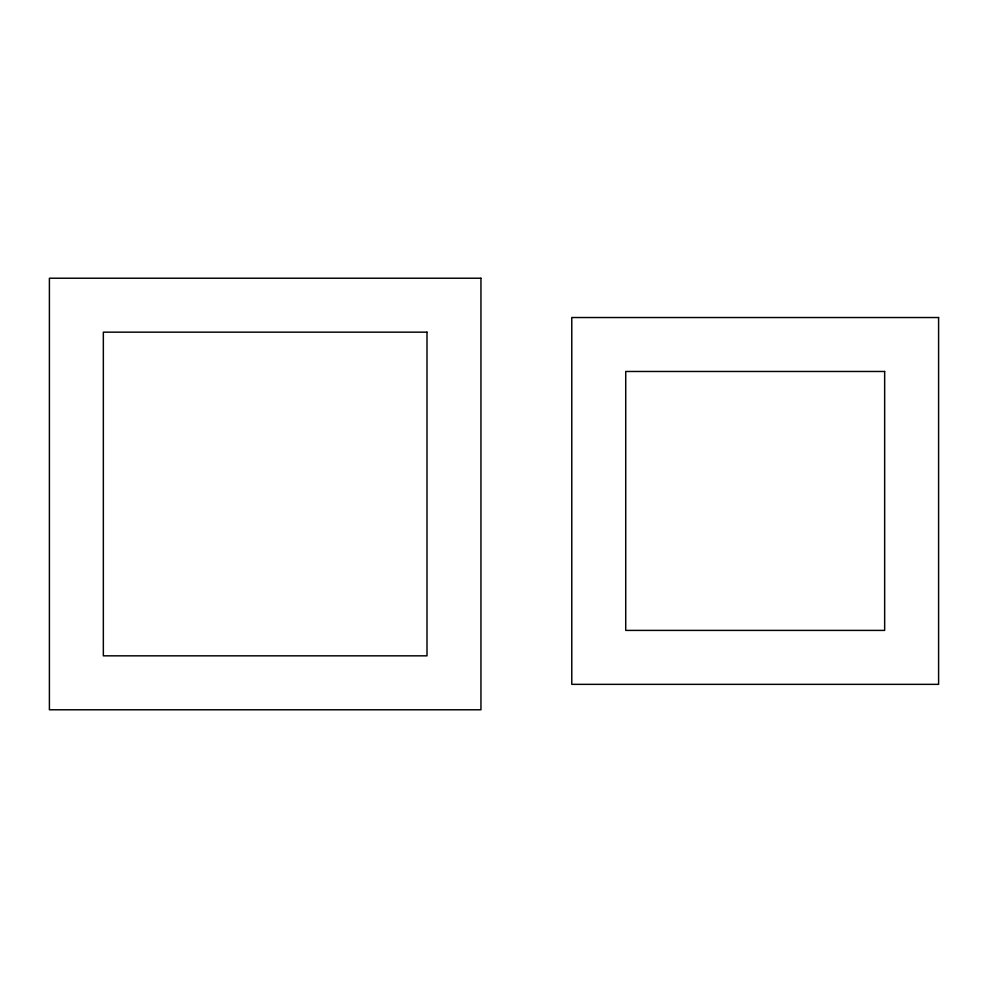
<?xml version="1.0" encoding="UTF-8"?>
<svg xmlns="http://www.w3.org/2000/svg" width="988" height="988" viewBox="0 0 988 988"><rect width="100%" height="100%" fill="white"/><g stroke="black" fill="none" stroke-linecap="round" stroke-linejoin="round"><path stroke-width="1.48" d="M480.946 278.221L49.4 278.221L49.4 709.779L480.946 709.779L480.946 278.221M938.6 317.531L571.78 317.531L571.78 684.351L938.6 684.351L938.6 317.531M427.001 332.166L103.345 332.166L103.345 655.834L427.001 655.834L427.001 332.166M884.655 371.476L625.725 371.476L625.725 630.406L884.655 630.406L884.655 371.476"/></g></svg>
